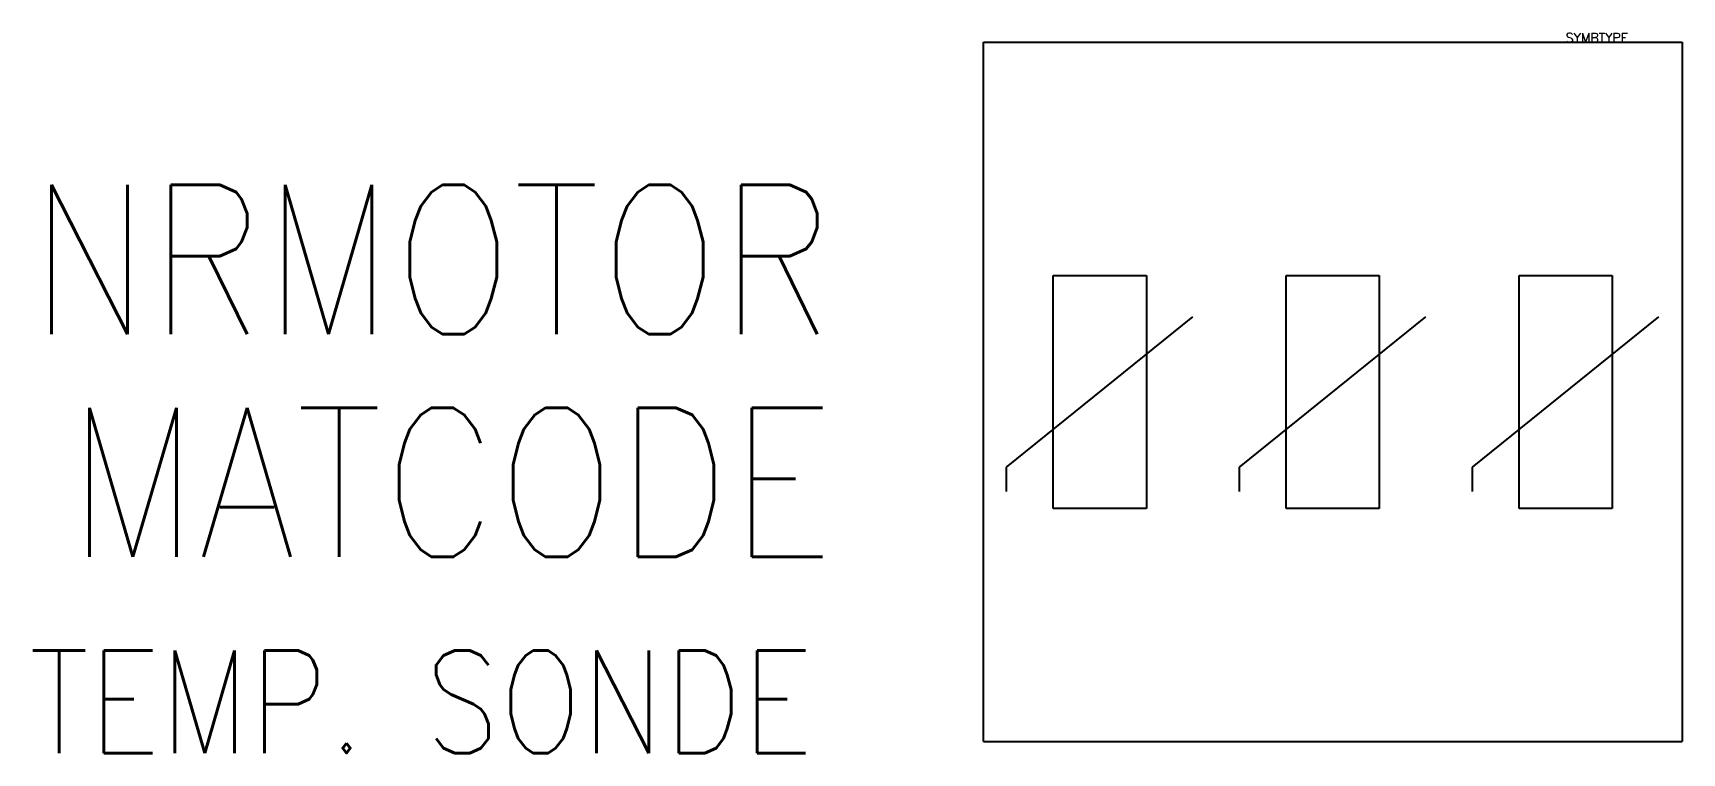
# Model space of a CAD drawing. Extents: x 184.6 to 220, y 167.8 to 183.2.
import ezdxf
from ezdxf.enums import TextEntityAlignment as Align

# ---------------------------------------------------------------- set-up
doc = ezdxf.new("R2010")
doc.units = 0
doc.header["$LTSCALE"] = 0.1
doc.header["$MEASUREMENT"] = 0
doc.layers.get('0').update_dxf_attribs({"linetype": 'CONTINUOUS'})
for name, color, linetype in [('1', 8, 'CONTINUOUS'), ('11', 30, 'CONTINUOUS'), ('12', 30, 'CONTINUOUS')]:
    doc.layers.add(name, color=color, linetype=linetype)
doc.styles.add('ROMANS', font='ROMANS', dxfattribs={"width": 0.85})
doc.styles.get("Standard").update_dxf_attribs({"font": 'simplex', "width": 0.85})

msp = doc.modelspace()

# ---------------------------------------------------------------- linework, layer by layer
at = {"layer": '1'}
for p, q in [((205, 183), (220, 183)), ((205, 168), (205, 183)), ((220, 183), (220, 168)), ((206.5, 173), (206.5, 178)), ((206.5, 178), (208.5, 178)), ((208.5, 178), (208.5, 173)), ((211.5, 178), (213.5, 178)), ((211.5, 173), (211.5, 178)), ((213.5, 178), (213.5, 173)), ((216.5, 173), (216.5, 178)), ((216.5, 178), (218.5, 178)), ((218.5, 178), (218.5, 173)), ((205.5, 173.889), (209.5, 177.111)), ((210.5, 173.889), (214.5, 177.111)), ((215.5, 173.889), (219.5, 177.111)), ((205.5, 173.363), (205.5, 173.889)), ((210.5, 173.363), (210.5, 173.889)), ((215.5, 173.363), (215.5, 173.889)), ((208.5, 173), (206.5, 173)), ((213.5, 173), (211.5, 173)), ((218.5, 173), (216.5, 173)), ((205, 168), (220, 168))]:
    msp.add_line(p, q, dxfattribs=at)

# ---------------------------------------------------------------- texts
at = {"flags": 1}
msp.add_attdef('SYMBTYPE', (217.5, 183), 'OF', height=0.2, dxfattribs=at)
at = {"layer": '1', "width": 0.85}
msp.add_text('TEMP. SONDE', height=2.2, dxfattribs=at).set_placement((184.515, 167.755))
at = {"layer": '11', "style": 'ROMANS', "width": 0.85}
msp.add_attdef('NRMOTOR', text='', height=3.2, dxfattribs=at).set_placement((201.78, 176.74), align=Align.RIGHT)
at = {"layer": '12', "style": 'ROMANS', "width": 0.85}
msp.add_attdef('MATCODE', text='', height=3.2, dxfattribs=at).set_placement((201.78, 171.962), align=Align.RIGHT)

doc.saveas('drawing.dxf')
